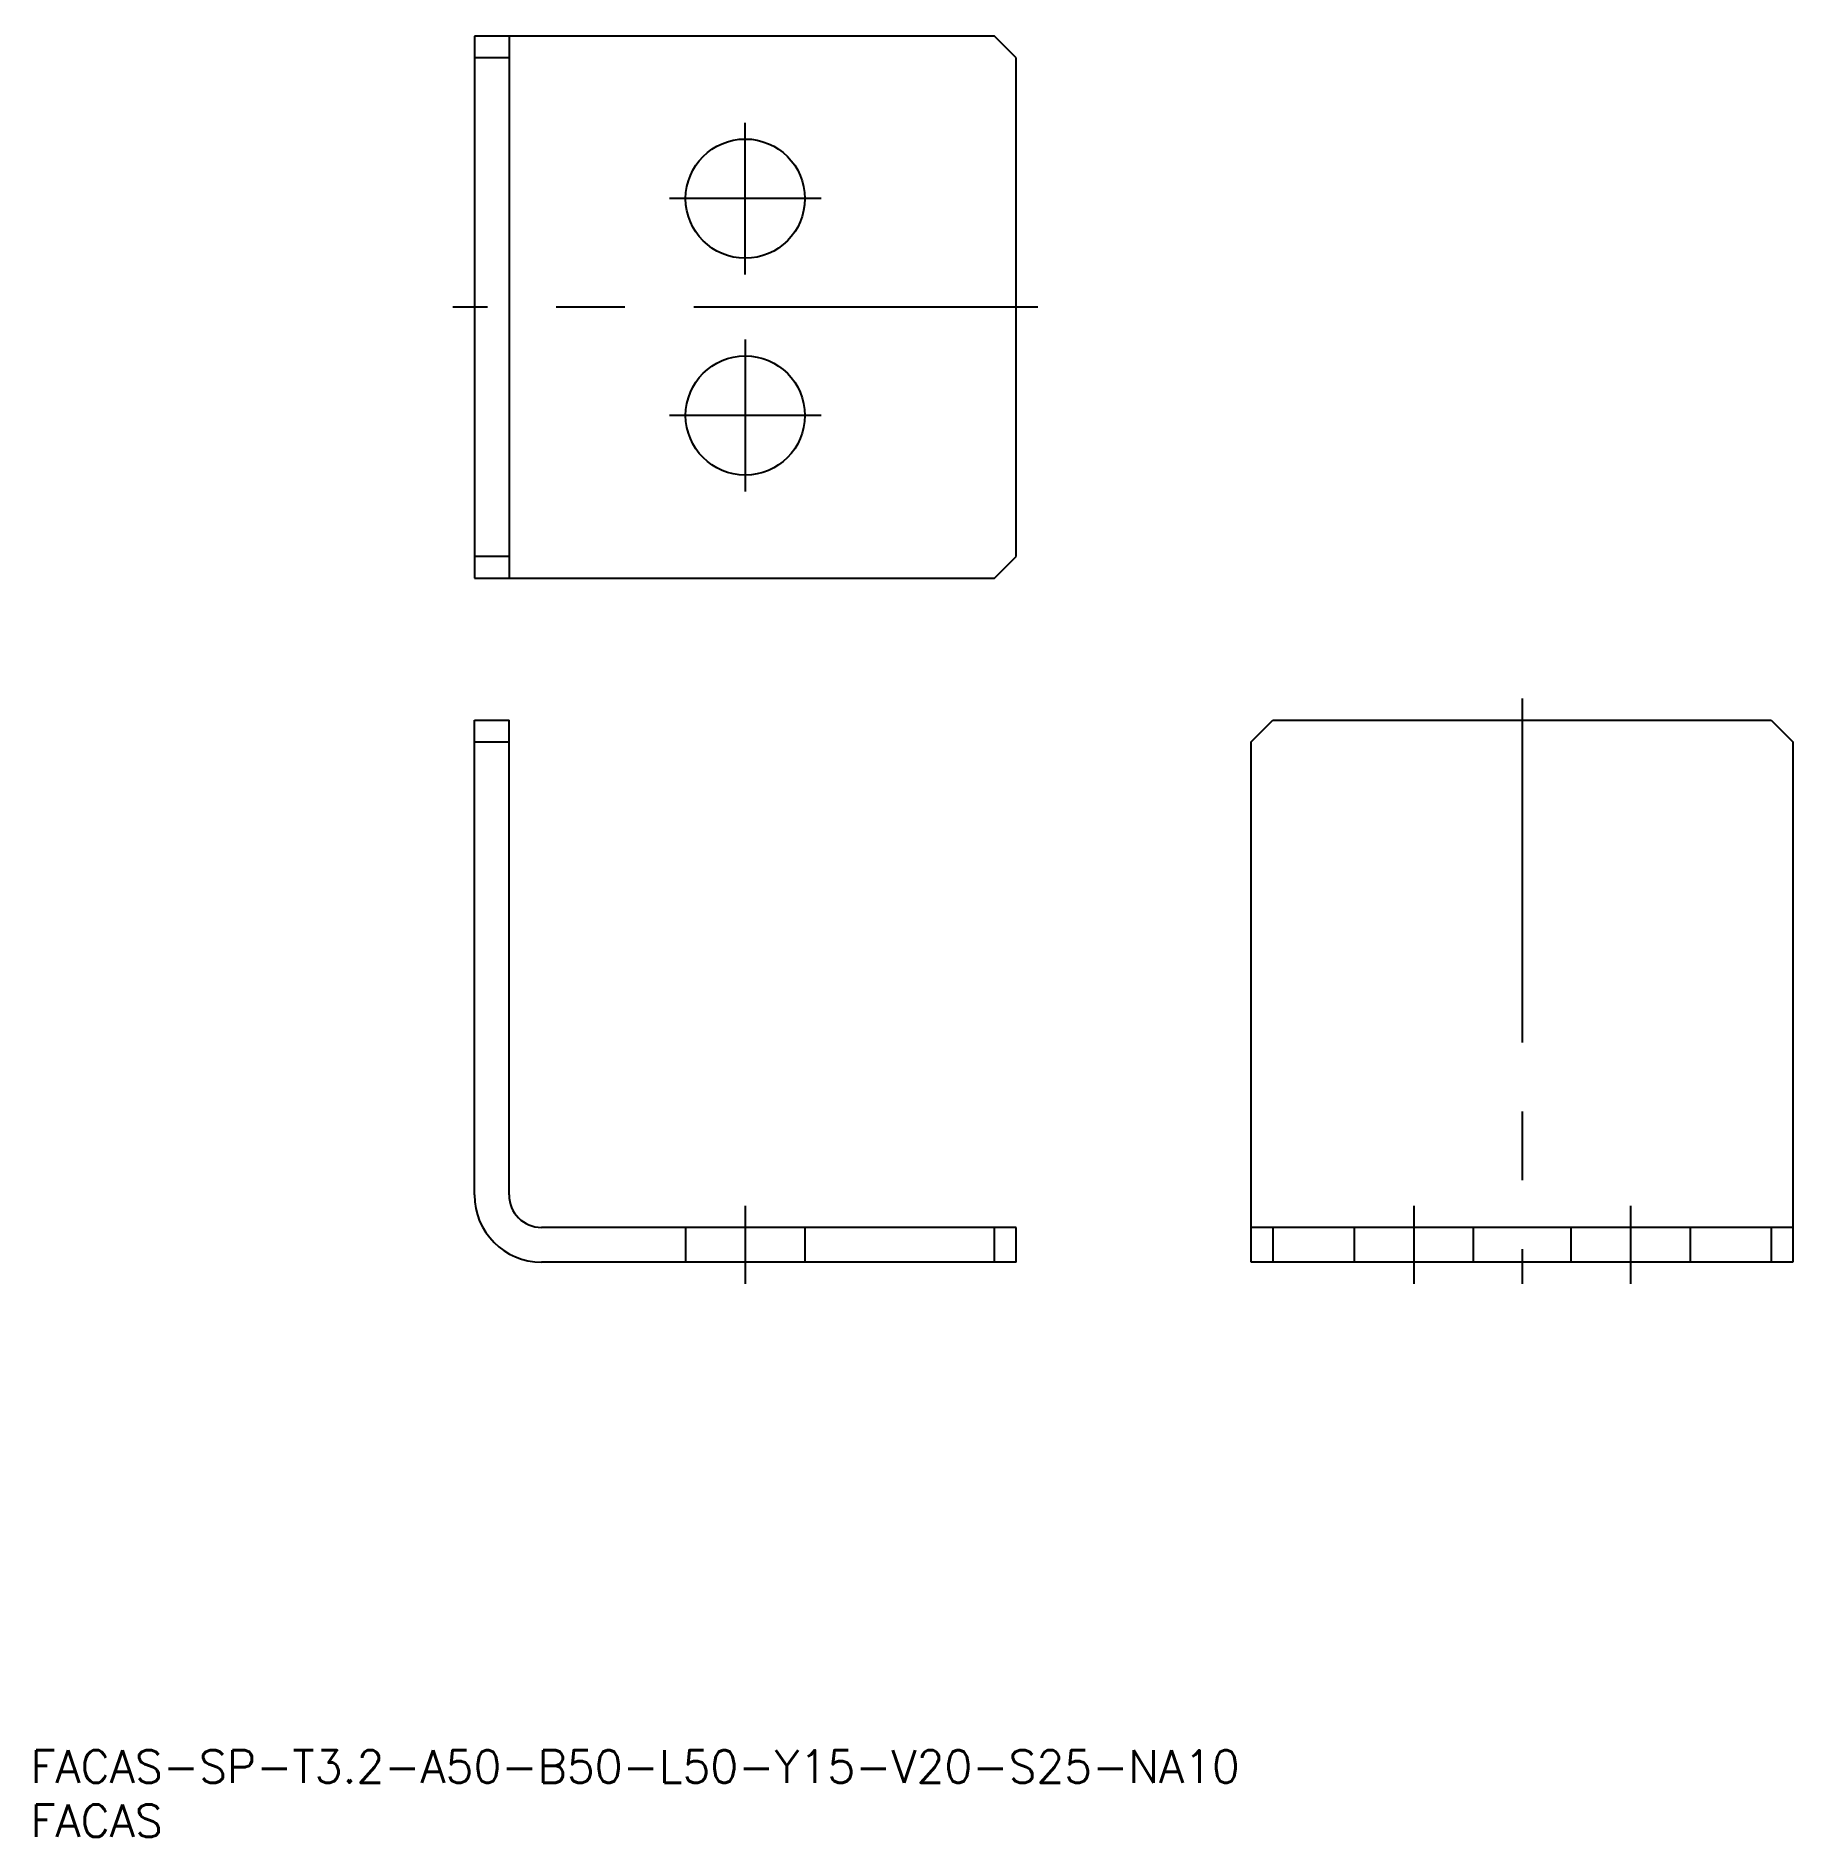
# Model space of a CAD drawing. Extents: x 1 to 163, y 0 to 166.
import ezdxf

# ---------------------------------------------------------------- set-up
doc = ezdxf.new("R2010")
doc.units = 0
doc.linetypes.add('CENTER', pattern=[50.8, 31.75, -6.35, 6.35, -6.35])
doc.linetypes.add('DASHED', pattern=[19.05, 12.7, -6.35])
doc.layers.get('0').update_dxf_attribs({"linetype": 'CONTINUOUS'})
doc.layers.add('CENTER', color=1, linetype='CENTER')
doc.styles.get("Standard").update_dxf_attribs({"font": 'txt.shx', "height": 3, "bigfont": 'bigfont.shx'})

# ---------------------------------------------------------------- blocks, each defined once
blk = doc.blocks.new('*U1')
at = {"color": 7, "linetype": 'CONTINUOUS'}
blk.add_text('FACAS-SP-T3.2-A50-B50-L50-Y15-V20-S25-NA10', height=3, dxfattribs=at).set_placement((0, 5))
blk = doc.blocks.new('*U2')
at = {"color": 7, "linetype": 'CONTINUOUS'}
blk.add_text('FACAS', height=3, dxfattribs=at).set_placement((0, 0))

msp = doc.modelspace()

# ---------------------------------------------------------------- linework, layer by layer
at = {"color": 7, "linetype": 'CONTINUOUS'}
for p, q in [((88.964051, 166.125138), (40.964051, 166.125138)), ((40.964051, 166.125138), (40.964051, 116.125138)), ((44.164051, 166.125138), (44.164051, 116.125138)), ((90.964051, 164.125138), (88.964051, 166.125138)), ((44.164051, 164.125138), (40.964051, 164.125138)), ((90.964051, 118.125138), (90.964051, 164.125138)), ((44.164051, 118.125138), (40.964051, 118.125138)), ((88.964051, 116.125138), (90.964051, 118.125138)), ((40.964051, 116.125138), (88.964051, 116.125138)), ((40.964051, 59.226256), (40.964051, 103.026256)), ((40.964051, 103.026256), (44.164051, 103.026256)), ((44.164051, 59.226256), (44.164051, 103.026256)), ((112.646998, 101.026256), (114.646998, 103.026256)), ((114.646998, 103.026256), (160.646998, 103.026256)), ((160.646998, 103.026256), (162.646998, 101.026256)), ((40.964051, 101.026256), (44.164051, 101.026256)), ((112.646998, 53.026256), (112.646998, 101.026256)), ((162.646998, 101.026256), (162.646998, 53.026256)), ((90.964051, 56.226256), (47.164051, 56.226256)), ((88.964051, 53.026256), (88.964051, 56.226256)), ((90.964051, 53.026256), (90.964051, 56.226256)), ((162.646998, 56.226256), (112.646998, 56.226256)), ((114.646998, 56.226256), (114.646998, 53.026256)), ((160.646998, 56.226256), (160.646998, 53.026256)), ((90.964051, 53.026256), (47.164051, 53.026256)), ((162.646998, 53.026256), (112.646998, 53.026256))]:
    msp.add_line(p, q, dxfattribs=at)
at = {"color": 3, "linetype": 'DASHED'}
for p, q in [((60.464051, 56.226256), (60.464051, 53.026256)), ((71.464051, 56.226256), (71.464051, 53.026256)), ((122.146998, 56.226256), (122.146998, 53.026256)), ((133.146998, 56.226256), (133.146998, 53.026256)), ((142.146998, 56.226256), (142.146998, 53.026256)), ((153.146998, 56.226256), (153.146998, 53.026256))]:
    msp.add_line(p, q, dxfattribs=at)
at = {"color": 7, "linetype": 'CONTINUOUS'}
for centre in [(65.964051, 151.125138), (65.964051, 131.125138)]:
    msp.add_circle(centre, 5.5, dxfattribs=at)
for radius in [6.2, 3]:
    msp.add_arc((47.164051, 59.226256), radius, 180, 270, dxfattribs=at)
at = {"layer": 'CENTER', "color": 1, "linetype": 'CENTER'}
for p, q in [((65.964051, 144.125138), (65.964051, 158.125138)), ((72.964051, 151.125138), (58.964051, 151.125138)), ((92.964051, 141.125138), (38.964051, 141.125138)), ((65.964051, 138.125138), (65.964051, 124.125138)), ((72.964051, 131.125138), (58.964051, 131.125138)), ((137.646998, 105.026256), (137.646998, 51.026256)), ((65.964051, 58.226256), (65.964051, 51.026256)), ((127.646998, 58.226256), (127.646998, 51.026256)), ((147.646998, 58.226256), (147.646998, 51.026256))]:
    msp.add_line(p, q, dxfattribs=at)

# ---------------------------------------------------------------- block references
at = {"color": 7, "linetype": 'CONTINUOUS'}
for name in ['*U1', '*U2']:
    msp.add_blockref(name, (0, 0), dxfattribs=at)

doc.saveas('drawing.dxf')
